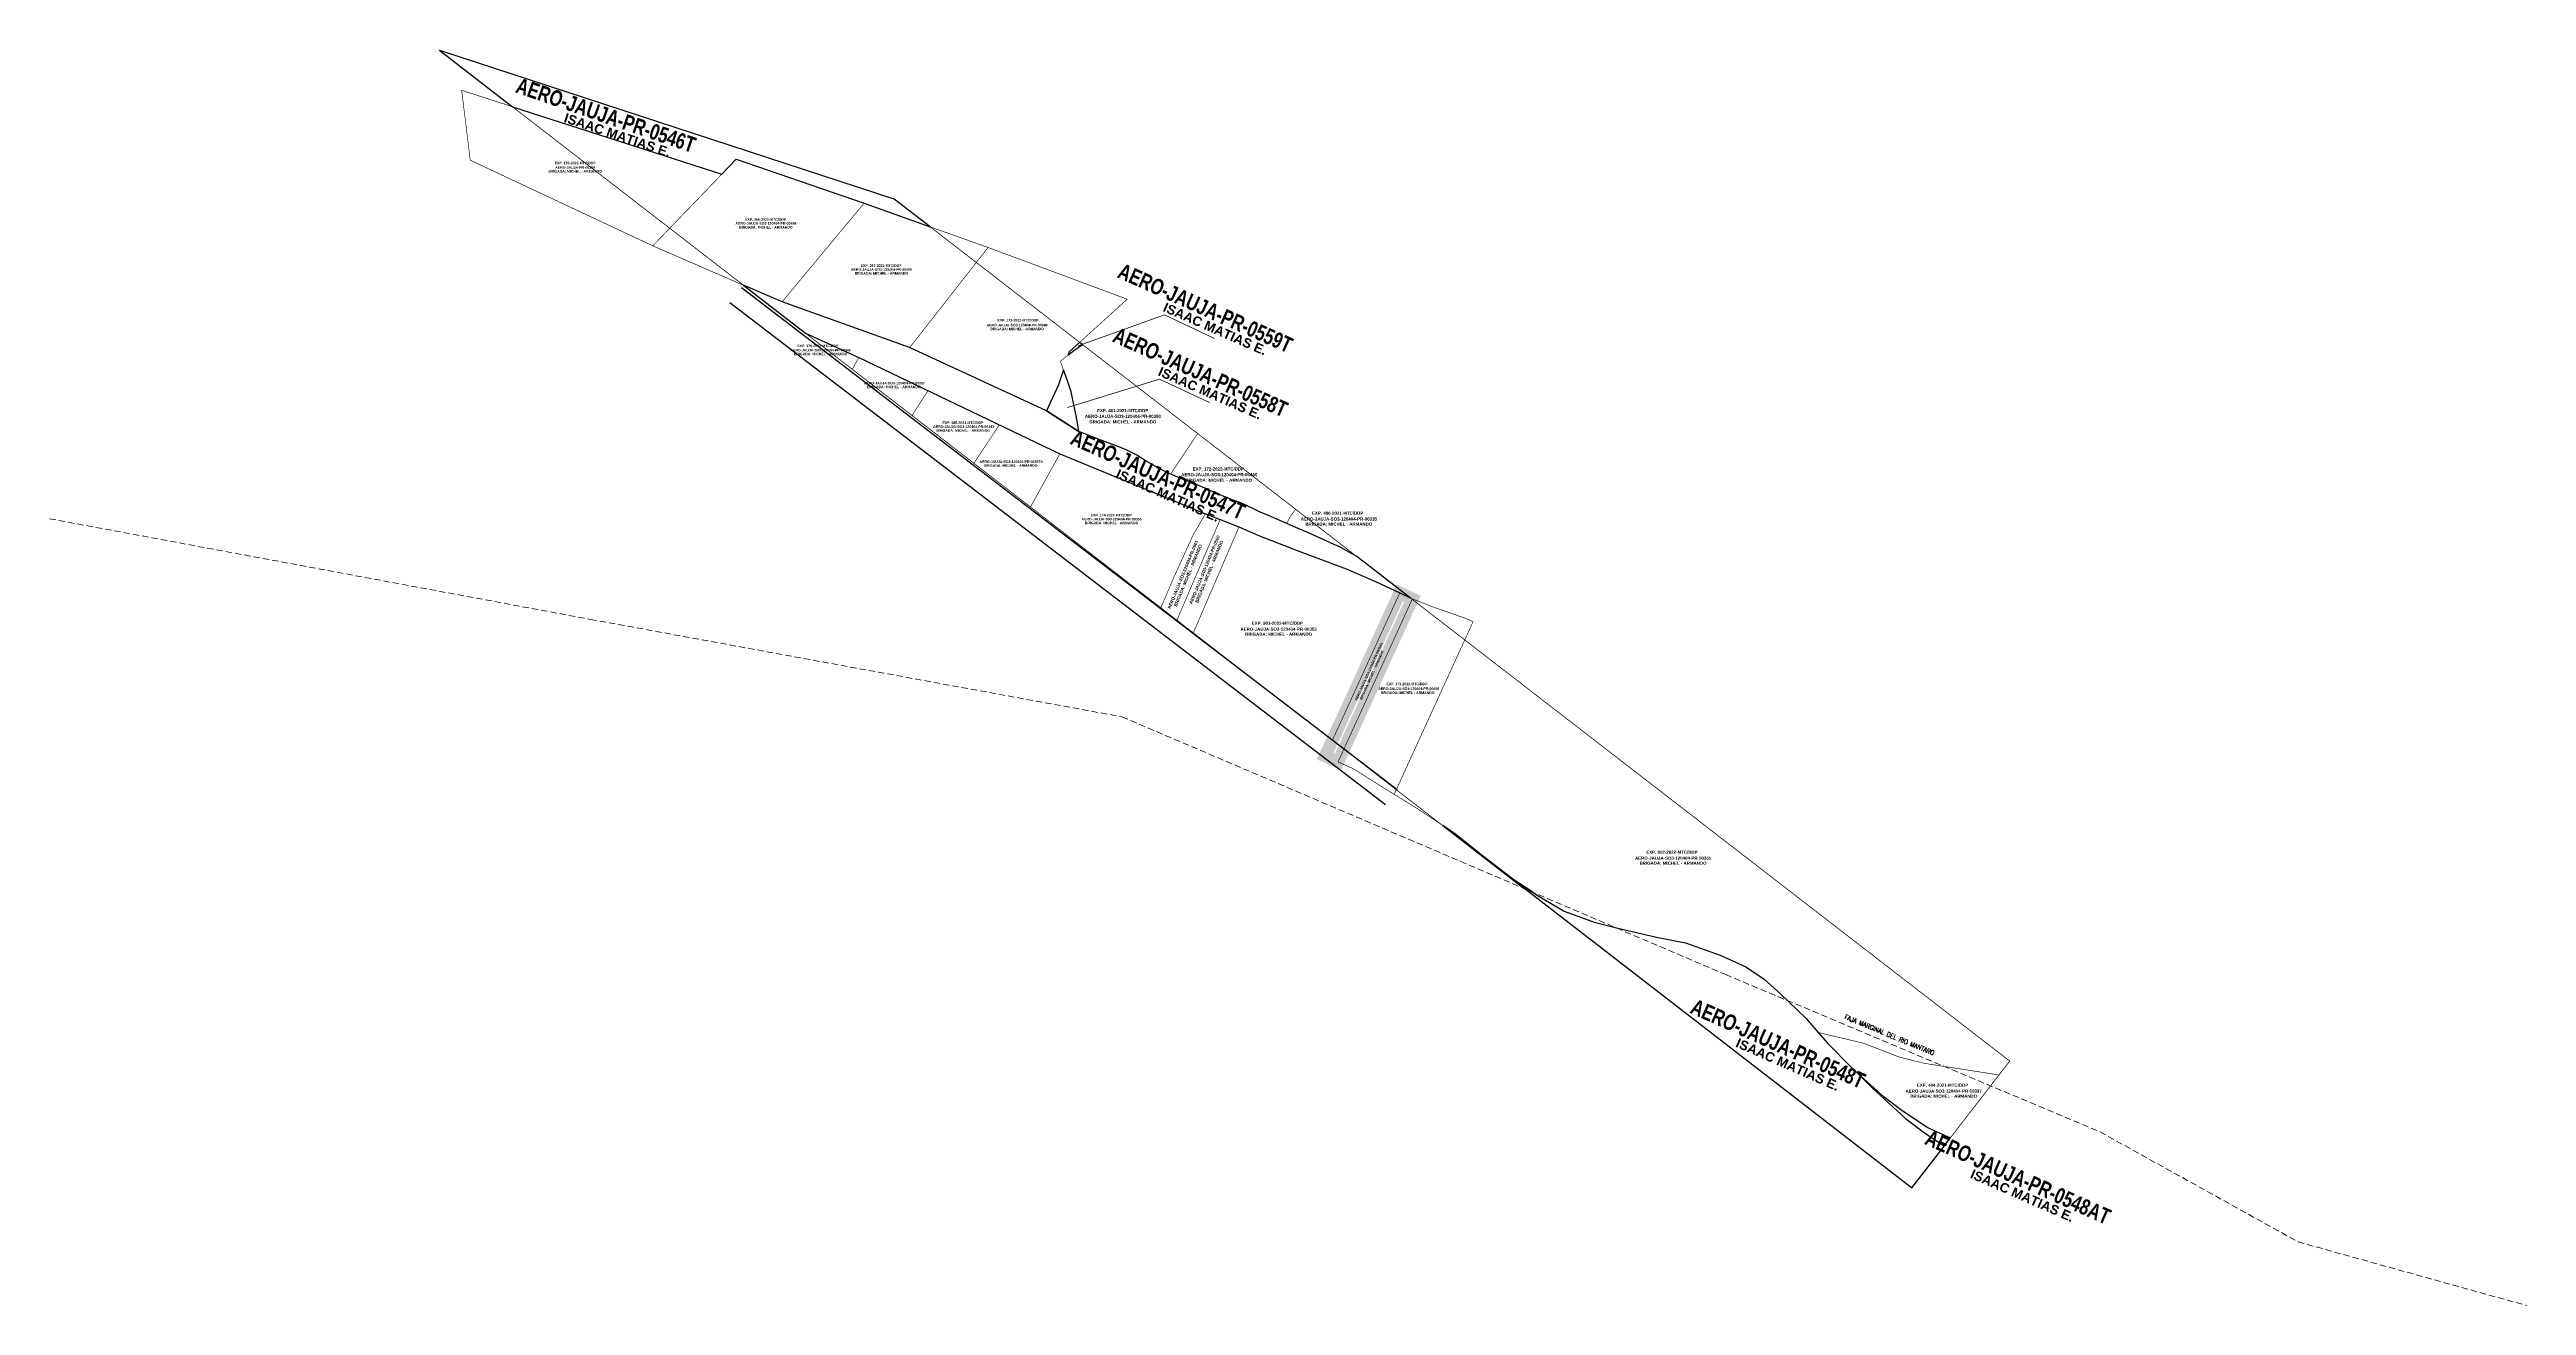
# Model space of a CAD drawing. Header units: metres. Extents: x 91 to 896469, y 125 to 17394210.
# Drawn here: x 449653 to 450441, y 8695883 to 8696282 of the extents above; entities that cross this region are included whole.
import ezdxf
from ezdxf.enums import TextEntityAlignment as Align

# ---------------------------------------------------------------- set-up
doc = ezdxf.new("R2010")
doc.units = ezdxf.units.M
doc.header["$MEASUREMENT"] = 0
doc.linetypes.add('DASHED', pattern=[0.75, 0.5, -0.25])
for name, color, linetype, lineweight in [('CBC-INTEREST-JAUJA', 150, 'Continuous', 30), ('PMD 2024', 1, 'Continuous', 5), ('PREDIO ADQUIRIDO ( CON RM)', 3, 'Continuous', 30)]:
    doc.layers.add(name, color=color, linetype=linetype, lineweight=lineweight)
for name, color, linetype in [('CODIGO', 7, 'Continuous'), ('EXPEDIENTE', 150, 'Continuous'), ('HITOS', 5, 'Continuous'), ('ortofoto 2025', 7, 'Continuous')]:
    doc.layers.add(name, color=color, linetype=linetype)
doc.layers.add('PREDIO DEFINIDO ( EN PROCESO)', color=7, linetype='Continuous', lineweight=30, true_color=0xe0e000)
doc.styles.add('ROMANS', font='romans.shx', dxfattribs={"width": 0.85})
doc.styles.add('SANSSERIFBOLD', font='sasb____.pfb')

msp = doc.modelspace()

# ---------------------------------------------------------------- linework, layer by layer
at = {"layer": 'CBC-INTEREST-JAUJA', "color": 150}
msp.add_lwpolyline([(449777.1, 8696281.89), (449800.19, 8696264.04), (449866.75, 8696242.56), (449871.33, 8696247.31), (449911.99, 8696233.33), (449933.03, 8696225.83), (449921.57, 8696234.69), (449777.1, 8696281.89)], dxfattribs=at)
for points in [[(449873.62, 8696207.29), (449893.42, 8696191.98), (449910.34, 8696184.28), (449910.34, 8696184.28), (449910.34, 8696184.28), (449974.29, 8696153.67), (450020.56, 8696134.59), (450025.23, 8696132.75), (450031.21, 8696130.38), (450037.16, 8696127.76), (450049.67, 8696122.92), (450065.34, 8696117.04), (450074.62, 8696113.06), (450082.35, 8696109.43), (450085.61, 8696107.89), (450068.66, 8696121), (450063.6, 8696123.83), (450058.22, 8696126.26), (450053.48, 8696128.41), (450048.6, 8696130.48), (450046.38, 8696131.5), (450044.18, 8696132.46), (450040.41, 8696134.11), (450037.98, 8696135.08), (450035.82, 8696136.13), (450031.76, 8696138.01), (450029.37, 8696138.9), (450025.9, 8696140.3), (450023.79, 8696141.26), (450020.18, 8696142.87), (450017.07, 8696144.14), (450014.1, 8696145.37), (450011.78, 8696146.27), (450008.45, 8696147.6), (450008.45, 8696147.6), (450005.77, 8696149.08), (450001.75, 8696151.27), (449998.72, 8696153.17), (449995.09, 8696154.97), (449991.63, 8696156.43), (449987.97, 8696157.81), (449982.93, 8696159.68), (449980.29, 8696160.71), (449969.96, 8696167.32), (449926.49, 8696187.43), (449885.91, 8696201.95), (449873.62, 8696207.29)], [(449980.55, 8696189.1), (449977.2, 8696186.06), (449976.88, 8696185.08), (449977.25, 8696185.38), (449978.72, 8696186.51), (449981.48, 8696188.38), (449980.55, 8696189.1)], [(449969.96, 8696167.32), (449980.29, 8696160.71), (449979.97, 8696162.82), (449979.45, 8696165.78), (449978.7, 8696169.33), (449977.85, 8696173.41), (449976.64, 8696176.9), (449975.37, 8696180.41), (449973.82, 8696175.6), (449969.96, 8696167.32)], [(450118.25, 8696018.42), (450108.07, 8696026.24), (450100.07, 8696032.68), (450096.01, 8696035.39), (450121.92, 8696015.37), (450124.61, 8696014.22)], [(450096.01, 8696035.39), (450100.07, 8696032.68), (450108.07, 8696026.24), (450118.25, 8696018.42), (450126.33, 8696013.08), (450134.62, 8696008.24), (450144.2, 8696004.72), (450151.73, 8696002.74), (450163.95, 8695999.9), (450173.21, 8695998.08), (450184.21, 8695994.22), (450192.36, 8695990.46), (450198.24, 8695986.59), (450203.53, 8695981.76), (450211.54, 8695974), (450211.54, 8695974), (450215.36, 8695969.61), (450218.41, 8695966.09), (450225.73, 8695958.67), (450227.8, 8695956.79), (450232.56, 8695951.95), (450243.03, 8695942.4), (450248.83, 8695937.95), (450255.43, 8695933.52), (450245.1, 8695920.16), (450245.1, 8695920.16), (450096.01, 8696035.39)], [(450227.8, 8695956.79), (450232.56, 8695951.95), (450243.03, 8695942.4), (450248.83, 8695937.95), (450255.43, 8695933.52), (450257.41, 8695936.09), (450256.82, 8695936.34), (450250.26, 8695939.23), (450250.26, 8695939.23), (450242.04, 8695944.72), (450236.22, 8695949.15), (450227.8, 8695956.79)]]:
    msp.add_lwpolyline(points, close=True, dxfattribs=at)
at = {"layer": 'CBC-INTEREST-JAUJA', "linetype": 'Continuous', "lineweight": 13}
for points in [[(450023.44, 8696190.35), (450007.55, 8696197.82), (449980.09, 8696188)], [(450021.87, 8696169.93), (450005.98, 8696177.4), (449976.68, 8696168.41)]]:
    msp.add_lwpolyline(points, dxfattribs=at)
at = {"layer": 'HITOS', "color": 2, "linetype": 'DASHED', "lineweight": 20, "ltscale": 4}
msp.add_lwpolyline([(449653, 8696133), (449825, 8696101), (449994, 8696070), (450186, 8695988), (450305, 8695938), (450368, 8695903), (450440.6, 8695882.78)], dxfattribs=at)
at = {"layer": 'ortofoto 2025'}
for points in [[(449872.99, 8696206.54), (450081.49, 8696046.86)], [(449869.35, 8696201.78), (450077.85, 8696042.1)]]:
    msp.add_lwpolyline(points, dxfattribs=at)
at = {"layer": 'PMD 2024', "color": 4, "linetype": 'Continuous', "lineweight": 35, "ltscale": 20, "const_width": 0.25}
msp.add_lwpolyline([(449777.1, 8696281.89), (449921.57, 8696234.69), (450276.29, 8695960.51), (450245.1, 8695920.16)], close=True, dxfattribs=at)
at = {"layer": 'PREDIO ADQUIRIDO ( CON RM)', "lineweight": 0, "const_width": 0.2}
for points in [[(449786.78, 8696247.03), (449844.82, 8696219.8), (449866.75, 8696242.56), (449784.04, 8696269.26)], [(449885.91, 8696201.95), (449911.99, 8696233.33), (449871.33, 8696247.31), (449844.82, 8696219.8)], [(449911.99, 8696233.33), (449951.44, 8696219.27), (449926.49, 8696187.43), (449885.91, 8696201.95)], [(449926.49, 8696187.43), (449951.44, 8696219.27), (449995.68, 8696202.82), (449977.2, 8696186.06), (449976.88, 8696185.08), (449974.43, 8696183.07), (449975.29, 8696180.62), (449975.37, 8696180.41), (449973.82, 8696175.6), (449969.96, 8696167.32)], [(449893.42, 8696191.98), (449910.34, 8696184.28), (449908.23, 8696180.54)], [(449910.34, 8696184.28), (449908.23, 8696180.54), (449927.24, 8696165.84), (449932.35, 8696173.74)], [(449981.48, 8696188.38), (450018.07, 8696160.1), (450009.49, 8696147.19), (450008.45, 8696147.6), (450005.77, 8696149.08), (450001.75, 8696151.27), (449998.72, 8696153.17), (449995.09, 8696154.97), (449991.63, 8696156.43), (449987.97, 8696157.81), (449982.93, 8696159.68), (449980.29, 8696160.71), (449979.97, 8696162.82), (449979.45, 8696165.78), (449978.7, 8696169.33), (449977.85, 8696173.41), (449976.64, 8696176.9), (449975.29, 8696180.62), (449974.43, 8696183.07), (449977.25, 8696185.38), (449978.72, 8696186.51)], [(449932.35, 8696173.74), (449927.24, 8696165.84), (449946.91, 8696150.64), (449955.05, 8696162.88)], [(449955.05, 8696162.88), (449946.91, 8696150.64), (449964.91, 8696136.73), (449974.29, 8696153.67)], [(450018.07, 8696160.1), (450049.22, 8696136.02), (450047.69, 8696133.95), (450046.38, 8696131.5), (450044.18, 8696132.46), (450040.41, 8696134.11), (450037.98, 8696135.08), (450035.82, 8696136.13), (450031.76, 8696138.01), (450029.37, 8696138.9), (450025.9, 8696140.3), (450023.79, 8696141.26), (450020.18, 8696142.87), (450017.07, 8696144.14), (450014.1, 8696145.37), (450011.78, 8696146.27), (450009.49, 8696147.19)], [(449974.29, 8696153.67), (450020.56, 8696134.59), (450016.69, 8696127.95), (450010.83, 8696115.1), (450006.37, 8696104.68), (449964.91, 8696136.73)], [(450020.56, 8696134.59), (450025.23, 8696132.75), (450011.47, 8696100.74), (450006.37, 8696104.68), (450010.83, 8696115.1), (450016.69, 8696127.95)], [(450049.22, 8696136.02), (450068.66, 8696121), (450063.6, 8696123.83), (450058.22, 8696126.26), (450053.48, 8696128.41), (450048.6, 8696130.48), (450046.38, 8696131.5), (450047.69, 8696133.95)], [(450025.23, 8696132.75), (450031.21, 8696130.38), (450016.69, 8696096.71), (450011.47, 8696100.74)], [(450065.34, 8696117.04), (450049.67, 8696122.92), (450037.16, 8696127.76), (450031.21, 8696130.38), (450016.69, 8696096.71), (450060.91, 8696062.52), (450082.35, 8696109.43), (450074.62, 8696113.06)], [(450086.36, 8696107.54), (450086.84, 8696107.32), (450093.16, 8696104.85), (450103.19, 8696101.36), (450105.65, 8696100.26), (450080.56, 8696045.35), (450076.9, 8696047.6), (450067.69, 8696053.43), (450062.72, 8696055.66)], [(450103, 8696094.46), (450080.56, 8696045.35), (450087.99, 8696040.77), (450100.07, 8696032.68), (450108.07, 8696026.24), (450118.25, 8696018.42), (450126.33, 8696013.08), (450134.62, 8696008.24), (450144.2, 8696004.72), (450151.73, 8696002.74), (450163.95, 8695999.9), (450173.21, 8695998.08), (450184.21, 8695994.22), (450192.36, 8695990.46), (450198.24, 8695986.59), (450203.53, 8695981.76), (450211.54, 8695974), (450215.36, 8695969.61), (450229.77, 8695966.21), (450241.21, 8695961.77), (450249.06, 8695959.8), (450266.9, 8695957.03), (450272.87, 8695956.08), (450276.29, 8695960.51)], [(450241.21, 8695961.77), (450229.77, 8695966.21), (450215.36, 8695969.61), (450218.41, 8695966.09), (450225.73, 8695958.67), (450236.22, 8695949.15), (450242.04, 8695944.72), (450249.19, 8695939.95), (450250.26, 8695939.23), (450256.82, 8695936.34), (450257.41, 8695936.09), (450272.87, 8695956.08), (450266.9, 8695957.03), (450249.06, 8695959.8)]]:
    msp.add_lwpolyline(points, close=True, dxfattribs=at)
at = {"layer": 'PREDIO DEFINIDO ( EN PROCESO)', "lineweight": 0, "const_width": 4}
msp.add_lwpolyline([(450086.36, 8696107.54), (450062.72, 8696055.66), (450058.62, 8696057.5), (450082.35, 8696109.43)], close=True, dxfattribs=at)

# ---------------------------------------------------------------- texts
at = {"layer": 'CBC-INTEREST-JAUJA', "style": 'SANSSERIFBOLD', "width": 0.75}
for s, rotation, p in [('AERO-JAUJA-PR-0546T', 341.05719, (449800.88, 8696268.67)), ('AERO-JAUJA-PR-0559T', 335.98574, (449992.25, 8696209.87)), ('AERO-JAUJA-PR-0558T', 335.98574, (449990.68, 8696189.45)), ('AERO-JAUJA-PR-0547T', 335.98574, (449977.22, 8696156.88)), ('AERO-JAUJA-PR-0548T', 335.98574, (450174.34, 8695975.91)), ('AERO-JAUJA-PR-0548AT', 335.98574, (450248.94, 8695934.22))]:
    msp.add_text(s, height=5, rotation=rotation, dxfattribs=at).set_placement(p)
at = {"layer": 'CBC-INTEREST-JAUJA', "style": 'SANSSERIFBOLD'}
for rotation, p in [(341.37992, (449816.33, 8696259.24)), (336.30846, (450006.8, 8696199.12)), (336.30846, (450005.23, 8696178.7)), (336.30846, (449991.77, 8696146.13)), (336.30846, (450188.89, 8695965.16)), (336.30846, (450263.49, 8695923.47))]:
    msp.add_text('ISAAC MATIAS E. ', height=3, rotation=rotation, dxfattribs=at).set_placement(p)
at = {"layer": 'CODIGO', "color": 1, "lineweight": 0, "style": 'SANSSERIFBOLD'}
for s, height, p in [('AERO-JAUJA-PR-00359', 0.8, (449820.13, 8696244.32)), ('AERO-JAUJA-SO3-120404-PR-00498', 0.8, (449880.78, 8696226.53)), ('AERO-JAUJA-SO3-120404-PR-00499', 0.8, (449917.52, 8696211.86)), ('AERO-JAUJA-SO3-120404-PR-00349', 0.8, (449960.65, 8696194.19)), ('AERO-JAUJA-S03-120404-PR-00346', 0.8, (449898.17, 8696186.22)), (' AERO-JAUJA-SO3-120404-PR-00357', 0.8, (449921.49, 8696175.73)), ('AERO-JAUJA-SO3-120404-PR-00350', 1, (449994.31, 8696165.08)), (' AERO-JAUJA-SO3-120404-PR-00343', 0.8, (449943.52, 8696161.87)), (' AERO-JAUJA-SO3-120404-PR-00357A', 0.8, (449958.63, 8696150.74)), (' AERO-JAUJA-SO3-120404-PR-00460', 1, (450024.74, 8696146.52)), ('AERO-JAUJA-S03-120404-PR-00355', 0.8, (449990.69, 8696132.48))]:
    msp.add_text(s, height=height, dxfattribs=at).set_placement(p, align=Align.CENTER)
at = {"layer": 'CODIGO', "color": 6, "linetype": 'Continuous', "lineweight": 0, "style": 'SANSSERIFBOLD'}
for height, p in [(0.8, (449820.13, 8696243.09)), (0.8, (449880.78, 8696225.31)), (0.8, (449917.52, 8696210.64)), (0.8, (449960.65, 8696192.96)), (0.8, (449898.17, 8696185)), (0.8, (449921.49, 8696174.51)), (0.8, (449943.52, 8696160.65)), (1, (449994.31, 8696163.3)), (0.8, (449958.63, 8696149.51)), (1, (450024.74, 8696144.74)), (0.8, (449990.69, 8696131.26)), (1, (450062.94, 8696130.8)), (1, (450043.79, 8696095.78)), (0.8, (450084.87, 8696077.26)), (1, (450169.24, 8696022.95)), (1, (450255.28, 8695948.86))]:
    msp.add_text('BRIGADA: MICHEL - ARMANDO', height=height, dxfattribs=at).set_placement(p, align=Align.CENTER)
at = {"layer": 'CODIGO', "color": 1, "lineweight": 0, "style": 'SANSSERIFBOLD'}
for s, height, rotation, p in [(' AERO-JAUJA-SO3-120404-PR-0500', 1, 67.67565, (450016.12, 8696105.39)), ('AERO-JAUJA-SO3-120404-PR-0501', 1, 67.67565, (450009.38, 8696104.2)), (' AERO-JAUJA-SO3-120404-PR-00458A', 0.8, 65.85246, (450068.64, 8696074.79))]:
    msp.add_text(s, height=height, rotation=rotation, dxfattribs=at).set_placement(p)
for s, height, p in [('AERO-JAUJA-SO3-120404-PR-00335', 1, (450050.85, 8696132.41)), ('AERO-JAUJA-SO3-120404-PR-00353', 1, (450031.7, 8696097.39)), (' AERO-JAUJA-SO3-120404-PR-00458', 0.8, (450075.2, 8696078.55)), ('AERO-JAUJA-SO3-120404-PR-00361', 1, (450157.15, 8696024.56)), ('AERO-JAUJA-SO3-120404-PR-00337', 1, (450243.19, 8695950.47))]:
    msp.add_text(s, height=height, dxfattribs=at).set_placement(p)
at = {"layer": 'CODIGO', "color": 6, "linetype": 'Continuous', "lineweight": 0, "style": 'SANSSERIFBOLD'}
for height, rotation, p in [(1, 67.67565, (450015.46, 8696114.77)), (1, 67.67565, (450022.21, 8696115.96)), (0.8, 65.85246, (450073.77, 8696083.09))]:
    msp.add_text('BRIGADA: MICHEL - ARMANDO', height=height, rotation=rotation, dxfattribs=at).set_placement(p, align=Align.CENTER)
at = {"layer": 'EXPEDIENTE', "lineweight": 0, "style": 'SANSSERIFBOLD'}
for s, height, p in [('EXP. 170-2022-MTC/DDP', 0.8, (449820.12, 8696245.73)), ('EXP. 366-2021-MTC/DDP', 0.8, (449880.69, 8696227.79)), ('EXP. 367-2021-MTC/DDP', 0.8, (449917.42, 8696213.11)), ('EXP. 171-2022-MTC/DDP', 0.8, (449960.93, 8696195.76)), ('EXP. 175-2022-MTC/DDP', 0.8, (449897.29, 8696187.6)), ('EXP. 481-2021-MTC/DDP', 1, (449994.21, 8696166.9)), ('EXP. 485-2021-MTC/DDP', 0.8, (449943.42, 8696163.13)), ('EXP. 172-2022-MTC/DDP', 1, (450024.65, 8696148.33)), ('EXP. 174-2022-MTC/DDP', 0.8, (449990.59, 8696133.73)), ('EXP. 486-2021-MTC/DDP', 1, (450062.58, 8696134.29)), ('EXP. 901-2022-MTC/DDP', 1, (450043.43, 8696099.27)), ('EXP. 173-2022-MTC/DDP', 0.8, (450084.58, 8696080.05)), ('EXP. 902-2022-MTC/DDP', 1, (450168.88, 8696026.44)), ('EXP. 484-2021-MTC/DDP', 1, (450254.92, 8695952.35))]:
    msp.add_text(s, height=height, dxfattribs=at).set_placement(p, align=Align.CENTER)
at = {"layer": 'EXPEDIENTE', "color": 2, "lineweight": 0, "style": 'ROMANS', "width": 0.85}
msp.add_text('FAJA MARGINAL DEL RIO MANTARO', height=1.5, rotation=337.48898, dxfattribs=at).set_placement((450237.77, 8695968.14), align=Align.CENTER)

doc.saveas('drawing.dxf')
